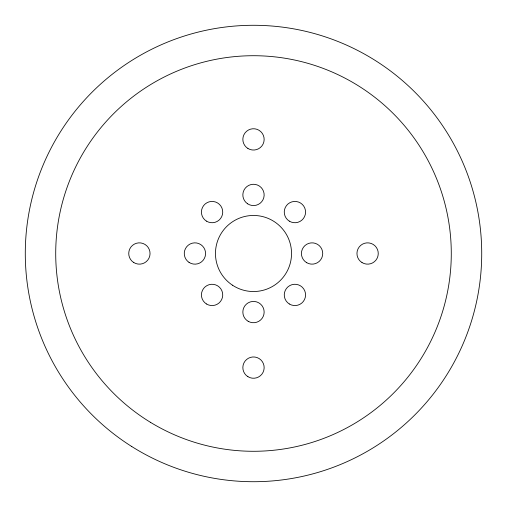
<?xml version="1.0" encoding="UTF-8"?>
<svg xmlns="http://www.w3.org/2000/svg" width="507" height="507" viewBox="0 0 507 507"><rect width="100%" height="100%" fill="white"/><g stroke="black" fill="none" stroke-linecap="round" stroke-linejoin="round"><path stroke-width="0.76" d="M232.453 285.181A38.038 38.038 0 0 0 291.462 255.889A38.038 38.038 0 0 0 236.585 219.43A38.038 38.038 0 0 0 232.453 285.181M206.469 303.972A10.647 10.647 0 0 0 222.725 295.251A10.647 10.647 0 0 0 207.046 285.536A10.647 10.647 0 0 0 206.469 303.972M248.177 321.299A10.647 10.647 0 0 0 264.147 312.078A10.647 10.647 0 0 0 248.177 302.85A10.647 10.647 0 0 0 248.177 321.299M289.307 303.972A10.647 10.647 0 0 0 305.563 295.251A10.647 10.647 0 0 0 289.884 285.536A10.647 10.647 0 0 0 289.307 303.972M306.748 262.721A10.647 10.647 0 0 0 322.725 253.5A10.647 10.647 0 0 0 306.748 244.279A10.647 10.647 0 0 0 306.748 262.721M289.307 221.134A10.647 10.647 0 0 0 305.563 212.414A10.647 10.647 0 0 0 289.884 202.692A10.647 10.647 0 0 0 289.307 221.134M247.606 203.795A10.647 10.647 0 0 0 264.128 195.594A10.647 10.647 0 0 0 248.766 185.385A10.647 10.647 0 0 0 247.606 203.795M206.469 221.134A10.647 10.647 0 0 0 222.725 212.414A10.647 10.647 0 0 0 207.046 202.692A10.647 10.647 0 0 0 206.469 221.134M189.029 262.373A10.647 10.647 0 0 0 205.557 254.172A10.647 10.647 0 0 0 190.188 243.962A10.647 10.647 0 0 0 189.029 262.373M131.757 446.528A228.213 228.213 0 0 0 481.542 262.417A228.213 228.213 0 0 0 147.201 51.556A228.213 228.213 0 0 0 131.757 446.528M247.898 148.45A10.647 10.647 0 0 0 264.147 139.717A10.647 10.647 0 0 0 248.455 130.014A10.647 10.647 0 0 0 247.898 148.45M362.004 262.556A10.647 10.647 0 0 0 378.254 253.823A10.647 10.647 0 0 0 362.562 244.12A10.647 10.647 0 0 0 362.004 262.556M247.898 376.663A10.647 10.647 0 0 0 264.147 367.93A10.647 10.647 0 0 0 248.455 358.227A10.647 10.647 0 0 0 247.898 376.663M133.791 262.556A10.647 10.647 0 0 0 150.04 253.823A10.647 10.647 0 0 0 134.349 244.12A10.647 10.647 0 0 0 133.791 262.556M150.427 422.306A197.787 197.787 0 0 0 451.224 258.367A197.787 197.787 0 0 0 158.849 79.833A197.787 197.787 0 0 0 150.427 422.306"/></g></svg>
